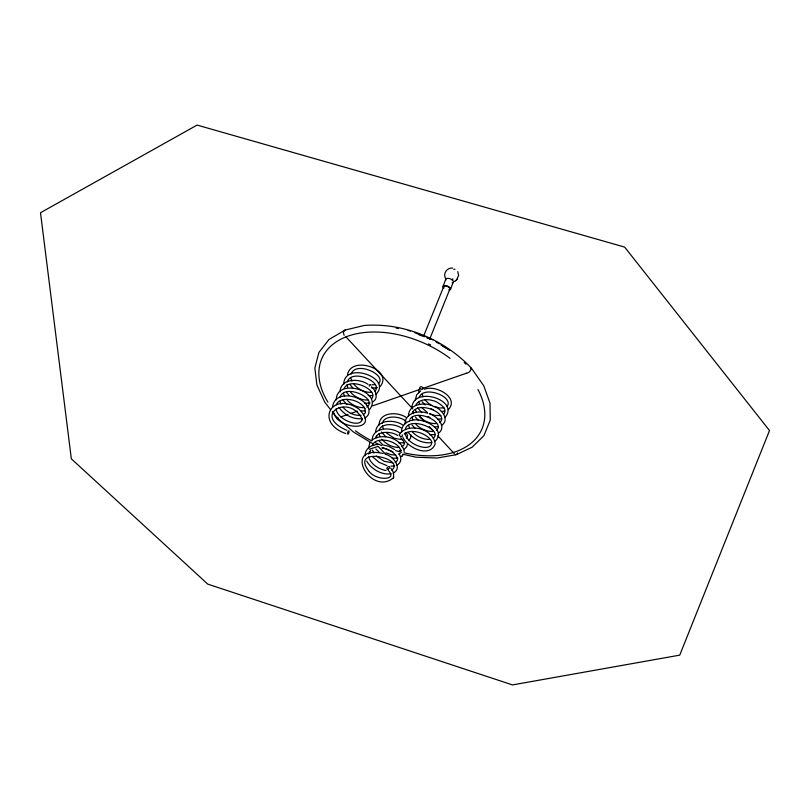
<?xml version="1.0" encoding="UTF-8"?>
<svg xmlns="http://www.w3.org/2000/svg" width="810" height="810" viewBox="0 0 810 810"><rect width="100%" height="100%" fill="white"/><g stroke="black" fill="none" stroke-linecap="round" stroke-linejoin="round"><path stroke-width="1.21" d="M408.493 416.016C408.361 404.949 422.476 401.973 430.9 405.294M401.558 431.882C401.254 427.224 404.494 423.103 408.696 421.433M415.297 400.464L416.634 394.814L420.734 390.876M332.525 407.43C334.054 390.339 359.67 394.409 366.91 405.445M336.272 399.786C336.616 376.893 383.818 391.675 369.633 409.414M340.018 391.918C340.494 378.078 359.356 378.179 368.064 384.355M343.703 384.426C343.956 360.48 393.68 378.047 375.516 394.683M368.641 447.748L369.907 442.574M372.134 439.891C372.873 426.789 391.169 426.91 399.472 432.712M375.587 432.388C376.194 419.205 394.531 419.165 402.894 425.068M405.02 423.762C404.99 412.827 419.175 409.9 427.518 413.211M411.905 408.058C412.553 385.125 460.606 399.927 444.882 417.565M418.638 392.637L419.236 388.932M407.562 444.082L406.6 446.988L404.231 449.155M337.304 417.272L337.314 418.071L353.535 432.064L372.964 443.779M362.019 419.58C360.268 428.368 337.385 419.975 336.079 408.878M345.779 433.563C314.624 422.607 331.462 390.795 358.789 408.918C382.117 432.216 337.051 430.95 333.356 411.51M393.579 477.333L393.579 472.594L390.815 468.18M410.852 436.225L410.518 438.099L408.726 440.62M347.47 374.949C350.973 354.567 394.217 369.613 380.092 386.512M368.52 454.167L370.798 450.259M382.35 423.478C383.859 414.963 399.462 415.631 406.043 421.271M457.215 453.63L457.407 452.911M375.789 437.44C378.067 431.021 391.341 431.001 397.761 435.547M450.451 289.514L453.195 282.265M443.08 286.315L445.844 279.065M449.803 289.241L429.675 339.177M443.728 286.588L423.569 336.201M336.282 404.808C339.633 396.019 358.101 398.601 364.115 407.369M339.987 397.194C344.756 382.806 378.493 398.925 366.849 407.065M347.379 381.844C351.348 368.206 383.707 381.945 374.99 391.159M351.074 374.119C355.803 360.227 387.717 375.212 378.351 383.677M405.405 429.027C409.06 415.743 443.515 429.492 433.289 438.311M412.189 413.495L412.857 411.885M415.662 405.537C417.818 399.715 426.809 398.469 433.259 400.748C437.258 401.061 451.322 411.561 441.339 411.48M419.084 397.639C423.357 384.689 454.45 396.819 447.12 406.357M372.286 445.298C376.316 435.345 398.884 440.913 400.889 450.957M379.201 429.948C381.611 423.114 394.267 423.397 401.193 427.903M383.16 453.499C341.729 444.285 370.362 496.449 393.235 478.022M393.063 478.366L393.741 476.989M456.587 279.855L458.632 275.43L457.751 271.674M344.149 388.365C350.011 376.326 379.617 390.45 371.608 398.733M403.36 454.562L402.084 456.02M412.735 412.189C419.175 400.282 449.854 413.991 439.617 422.678M406.65 438.129L407.582 435.547L406.195 432.408M433.087 406.235C440.569 407.703 450.623 419.539 441.47 425.483M444.022 414.001L445.095 411.115M454.147 281.516L456.111 280.3M455.503 280.878L457.265 279.207M410.093 419.043C417.14 408.615 445.824 422.557 436.458 430.444M400.565 432.692C410.873 422.81 433.39 429.401 435.203 443.87C429.908 458.278 407.551 448.031 402.975 437.451M456.891 454.207L456.435 454.592L472.119 447.221L483.884 435.699L490.242 420.188L490.009 403.127L483.722 385.702L471.521 368.327L470.458 367.942M399.127 454.177L400.272 453.286M401.325 456.597L402.367 455.797M404.21 434.008C412.108 427.447 430.009 434.778 431.943 442.503M448.254 409.698C459.867 397.548 435.405 384.477 424.47 389.256M438.342 433.32C447.211 427.093 437.278 416.117 429.867 414.021M372.225 439.881C382.695 432.56 402.013 438.423 404.22 451.646M434.859 441.389C448.163 429.239 421.058 416.31 410.781 420.673M373.035 401.76C378.695 398.236 375.921 390.106 371.425 386.805M363.396 414.76L365.512 412.594L364.804 408.432M401.811 446.755C405.567 445.166 404.889 441.835 400.778 437.724M364.642 417.95C369.907 416.107 370.231 408.898 366.758 405.202M395.088 462.237C402.661 459.553 390.926 448.153 381.905 448.021M396.262 465.335C401.264 463.816 402.155 457.367 398.803 453.752M393.002 473.141C403.319 468.281 392.749 455.666 385.276 454.238M448.953 289.737L449.469 289.545A3.21 1.559 20.9 0 0 449.55 287.894L448.416 286.953A3.392 1.65 20.9 0 0 445.247 286.021L444.062 286.284A3.21 1.559 20.9 0 0 444.001 287.935M340.939 416.877L347.986 414.426M350.335 413.606L357.392 411.156M372.671 405.84L418.79 389.802M422.354 388.557L466.388 373.238M391.858 470.033C406.134 457.923 348.553 445.844 369.309 471.602M369.299 449.256L378.118 446.391L385.773 454.4M443.981 407.896L439.678 407.997L434.423 406.61M438.575 426.627L434.798 427.022M345.171 330.065L329.042 339.441L318.938 352.401L314.857 367.993L316.902 384.963L324.668 402.064L330.784 409.87M371.841 388.051L375.83 387.96M375.06 384.72L372.063 384.709M375.546 388.01L377.45 387.656M367.993 399.938C362.353 400.758 353.788 396.586 350.315 391.817M370.069 402.934L364.743 403.238M440.893 415.581L434.788 415.429L429.219 413.485M441.703 418.861L437.957 419.216M435.132 434.585L429.462 434.747M401.456 450.35L399.391 450.633M404.625 442.736L398.905 442.878M397.963 458.106L392.212 458.207M394.429 465.902L390.825 466.165M391.179 473.759C381.459 475.399 370.828 468.636 366.677 461.022M453.813 269.355L454.977 269.244M377.956 444.558C371.76 444.336 364.601 448.841 365.148 455.686M338.418 418.031L336.909 417.687L332.323 411.824M371.689 392.253C365.837 392.982 357.99 389.509 353.909 384.173M372.165 395.574L368.196 395.594M364.551 407.592C358.658 408.27 350.76 404.757 346.629 399.401M365.037 410.923L361.037 410.923M361.088 415.338C354 415.945 347.46 412.371 342.984 407.177M432.894 431.487C427.771 431.77 420.046 428.915 415.925 424.329M361.27 418.729C352.552 419.388 343.865 414.599 339.015 407.45M436.337 423.6C430.1 423.903 423.893 421.058 419.236 416.472M402.499 439.739L394.379 438.291L386.481 432.985M429.705 439.405C423.407 439.658 417.17 436.782 412.472 432.165M399.32 447.373C392.404 447.748 386.248 444.123 381.814 439.233M395.827 455.078L391.088 454.683L385.965 452.78M392.587 462.834L384.203 461.295L376.275 455.979M452.729 268.13C447.292 267.128 442.655 273.638 445.551 278.417M455.321 454.683L455.908 454.744L436.985 458.035L415.986 457.184L402.671 454.207M382.371 444.72L388.729 446.35L394.591 449.55M386.005 470.549C378.189 469.192 370.079 463.482 368.58 456.577M396.09 328.05L398.49 328.536M408.098 330.48L410.498 330.976M386.977 465.639L379.161 462.358L372.347 456.617M346.822 430.333C311.232 414.811 349.393 393.255 361.979 418.76M414.973 332.758L425.048 336.768M427.285 337.659L432.884 339.886M418.709 334.55L422.212 335.947M426.88 337.8L430.383 339.198M382.371 447.565L392.921 451.808M431.072 408.817L433.158 409.718M427.801 416.532L429.918 417.444M466.226 373.238C468.646 373.42 471.491 370.261 471.116 367.872C443.86 339.238 404.008 322.552 364.368 325.448L344.564 330.186L343.339 332.637L344.139 335.269M440.934 345.04L448.406 349.444M432.52 405.79L428.915 403.663L424.693 399.624M406.276 417.514C397.953 411.531 379.404 411.703 379.029 424.956M436.084 341.86L439.283 343.835M442.473 345.819L445.672 347.794M447.808 349.11L449.935 350.426M427.356 412.533L421.423 407.349M452.172 282.892A4.02 1.964 20.8 0 0 452.284 279.997L451.504 279.44A4.02 1.964 20.8 0 0 447.252 278.367A4.02 1.964 20.8 0 0 445.814 280.128M369.208 471.521C376.215 480.897 398.429 480.624 388.253 470.377M379.039 452.051L375.87 448.953M382.421 444.356L379.242 441.237M464.181 362.495L466.023 364.186M385.823 436.803L381.459 431.993M418.507 420.4L415.378 417.12M415.095 428.207L412.027 425.017M421.808 412.614L417.595 407.744M425.159 404.949L422.061 401.679M346.994 404.625L342.782 399.806M345.981 336.879L412.867 408.949M418.881 415.429L424.035 420.987M429.189 426.546L433.492 431.183M437.785 435.81L454.288 453.59M346.407 392.07L349.049 395.412M352.684 387.868L350.082 384.578M408.554 432.844C414.021 439.476 422.982 443.809 431.639 442.584C431.538 453.144 406.195 444.731 405.121 433.046M363.963 407.126L364.966 408.696M373.663 445.5L372.813 443.566M373.906 453.114L372.428 450.137M383.282 428.601L382.401 425.898M341.02 404.16L339.846 401.254M344.655 396.363L343.531 393.407M351.965 381.145L350.851 378.199M412.857 419.975L412.017 417.221M369.38 451.403L370.109 453.134M376.316 436.043L377.035 437.764M379.93 436.266L379.009 433.603M419.61 404.423L418.78 401.679M409.506 427.953L408.594 425.24M412.533 411.885L413.232 413.657M416.31 412.27L415.419 409.556M423.012 396.849L422.132 394.146M347.672 387.22L347.065 384.396M361.969 418.395L362.029 419.955M410.812 434.99L410.862 436.59M452.243 279.976A3.27 1.347 -54.6 0 1 452.841 278.883L452.922 278.944A3.25 1.66 -49.9 0 0 452.284 279.997M443.424 287.965A4.03 1.954 20.8 0 1 444.629 285.606A4.03 1.954 20.8 0 1 449.752 287.459A4.03 1.954 20.8 0 1 449.428 290.142M402.216 434.909A1.731 1.245 38.2 0 1 401.426 436.6A1.731 1.245 38.2 0 1 399.34 435.132A1.731 1.245 38.2 0 1 400.505 433.704M369.198 386.127A1.66 0.79 -83 0 1 369.947 384.537A1.66 0.79 -83 0 1 370.767 385.327M409.759 420.167A1.64 0.719 -51.4 0 1 409.354 421.443M477.961 389.549A87.46 55.404 24.1 0 1 404.129 452.851M401.669 452.263A87.46 55.404 24.1 0 1 395.543 450.583M381.773 445.601A87.46 55.404 24.1 0 1 375.111 442.574M371.881 440.944A87.46 55.404 24.1 0 1 355.468 430.849M327.928 402.155A87.46 55.404 24.1 0 1 347.632 336.261A87.46 55.404 24.1 0 1 450.036 358.334M428.5 343.885A89.222 56.518 24.1 0 1 430.677 344.949M769.5 430.525L679.732 655.148L512.497 684.916L207.765 584.121L71.341 458.835L40.5 212.726L197.093 125.084L624.631 247.09L769.5 430.525M420.238 388.668A1.691 1.195 22.5 0 0 422.982 388.699A1.691 1.195 22.5 0 0 421.058 386.765A1.691 1.195 22.5 0 0 420.238 388.668M348.482 433.644A1.711 0.607 -74.5 0 0 348.847 430.89A1.711 0.607 -74.5 0 0 347.601 432.945A1.711 0.607 -74.5 0 0 348.482 433.644M388.132 469.162A1.691 0.962 -44.3 0 0 389.478 466.803A1.691 0.962 -44.3 0 0 387.089 467.856A1.691 0.962 -44.3 0 0 388.132 469.162"/></g></svg>
